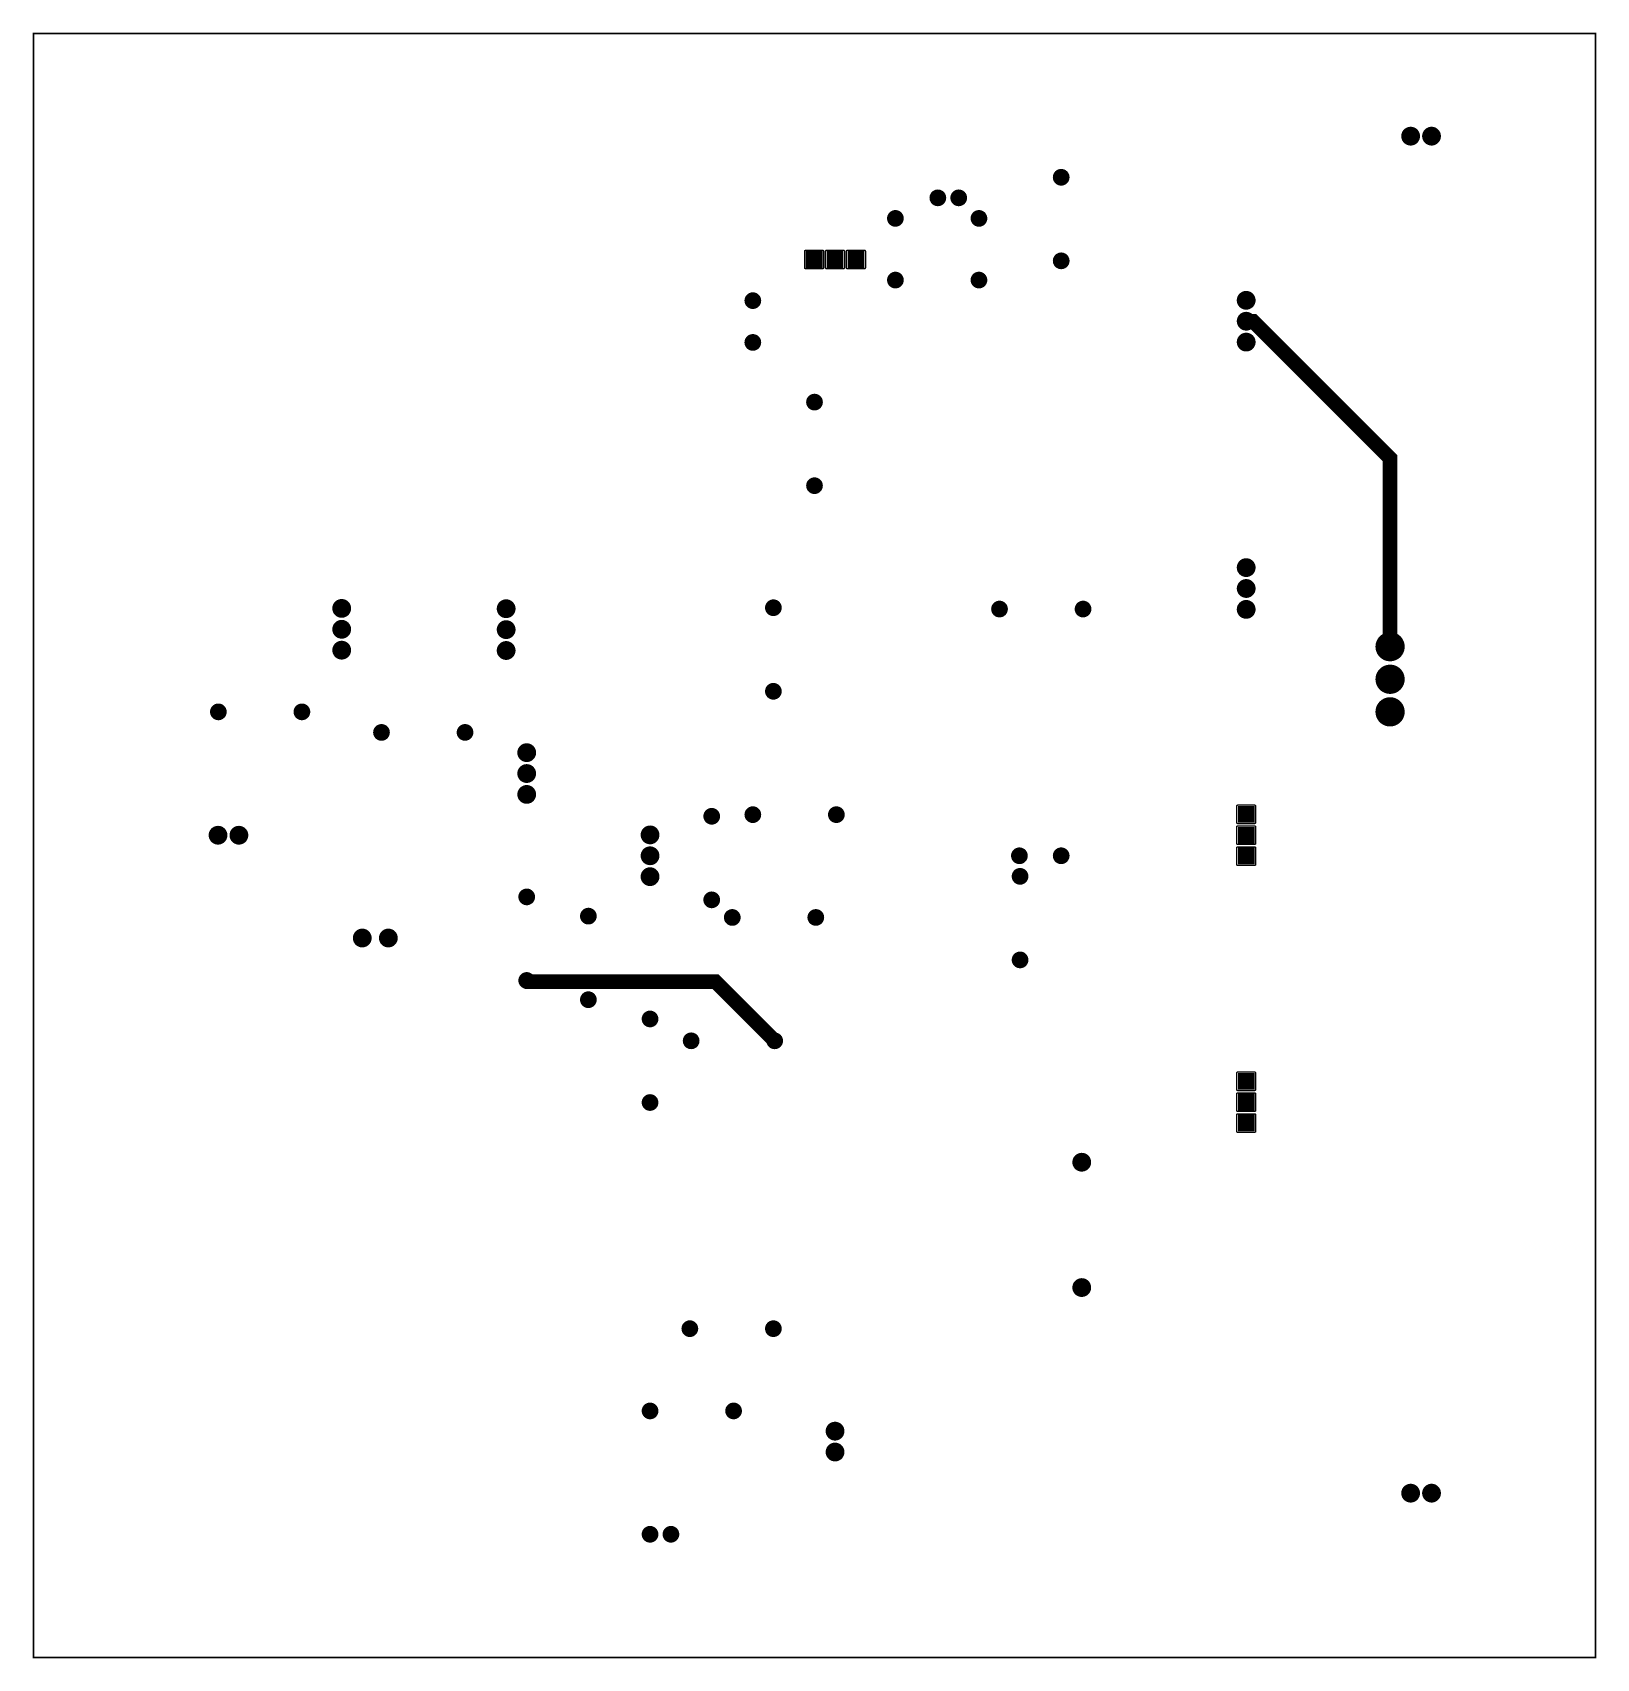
# Model space of a CAD drawing. Header units: centimetres. Extents: x -5.3 to 13.8, y -7.5 to 12.3.
import ezdxf

# ---------------------------------------------------------------- set-up
doc = ezdxf.new("R2010")
doc.units = ezdxf.units.CM
doc.layers.get('0').update_dxf_attribs({"linetype": 'CONTINUOUS'})

# ---------------------------------------------------------------- blocks, each defined once
blk = doc.blocks.new('EPAD')
at = {"const_width": 0.5}
blk.add_lwpolyline([(-0.25, 0, 1), (0.25, 0, 1)], format="xyb", close=True, dxfattribs=at)
blk = doc.blocks.new('RPAD')
blk.add_trace([(-0.5, -0.5), (-0.5, 0.5), (0.5, -0.5), (0.5, 0.5)])

msp = doc.modelspace()

# ---------------------------------------------------------------- linework, layer by layer
for points, const_width in [([(-5.25, -7.5), (13.75, -7.5), (13.75, 12.25), (-5.25, 12.25), (-5.25, -7.5)], 0.02032), ([(-5.25, -7.5), (13.75, -7.5), (13.75, 12.25), (-5.25, 12.25), (-5.25, -7.5)], 0.02032), ([(11.25, 4.79248), (11.25, 7.084908), (9.584908, 8.75), (9.5, 8.75)], 0.1778), ([(0.75, 0.734), (0.765296, 0.718704), (3.047296, 0.718704), (3.766, 0)], 0.1778)]:
    msp.add_lwpolyline(points, dxfattribs=dict(const_width=const_width))
for points in [[(4.1444, 9.6143), (4.3476, 9.6143), (4.350197, 9.614047), (4.352598, 9.61332), (4.354758, 9.612165), (4.356629, 9.610629), (4.358165, 9.608757), (4.35932, 9.606598), (4.360047, 9.604197), (4.3603, 9.6016), (4.3603, 9.3984), (4.360047, 9.395803), (4.35932, 9.393402), (4.358165, 9.391243), (4.356629, 9.389371), (4.354758, 9.387835), (4.352598, 9.38668), (4.350197, 9.385953), (4.3476, 9.3857), (4.1444, 9.3857), (4.141803, 9.385953), (4.139402, 9.38668), (4.137242, 9.387835), (4.135371, 9.389371), (4.133835, 9.391243), (4.13268, 9.393402), (4.131953, 9.395803), (4.1317, 9.3984), (4.1317, 9.6016), (4.131953, 9.604197), (4.13268, 9.606598), (4.133835, 9.608757), (4.135371, 9.610629), (4.137242, 9.612165), (4.139402, 9.61332), (4.141803, 9.614047), (4.1444, 9.6143)], [(4.3984, 9.6143), (4.6016, 9.6143), (4.604197, 9.614047), (4.606598, 9.61332), (4.608758, 9.612165), (4.610629, 9.610629), (4.612165, 9.608757), (4.61332, 9.606598), (4.614047, 9.604197), (4.6143, 9.6016), (4.6143, 9.3984), (4.614047, 9.395803), (4.61332, 9.393402), (4.612165, 9.391243), (4.610629, 9.389371), (4.608758, 9.387835), (4.606598, 9.38668), (4.604197, 9.385953), (4.6016, 9.3857), (4.3984, 9.3857), (4.395803, 9.385953), (4.393402, 9.38668), (4.391242, 9.387835), (4.389371, 9.389371), (4.387835, 9.391243), (4.38668, 9.393402), (4.385953, 9.395803), (4.3857, 9.3984), (4.3857, 9.6016), (4.385953, 9.604197), (4.38668, 9.606598), (4.387835, 9.608757), (4.389371, 9.610629), (4.391242, 9.612165), (4.393402, 9.61332), (4.395803, 9.614047), (4.3984, 9.6143)], [(4.6524, 9.6143), (4.8556, 9.6143), (4.858197, 9.614047), (4.860598, 9.61332), (4.862758, 9.612165), (4.864629, 9.610629), (4.866165, 9.608757), (4.86732, 9.606598), (4.868047, 9.604197), (4.8683, 9.6016), (4.8683, 9.3984), (4.868047, 9.395803), (4.86732, 9.393402), (4.866165, 9.391243), (4.864629, 9.389371), (4.862758, 9.387835), (4.860598, 9.38668), (4.858197, 9.385953), (4.8556, 9.3857), (4.6524, 9.3857), (4.649803, 9.385953), (4.647402, 9.38668), (4.645242, 9.387835), (4.643371, 9.389371), (4.641835, 9.391243), (4.64068, 9.393402), (4.639953, 9.395803), (4.6397, 9.3984), (4.6397, 9.6016), (4.639953, 9.604197), (4.64068, 9.606598), (4.641835, 9.608757), (4.643371, 9.610629), (4.645242, 9.612165), (4.647402, 9.61332), (4.649803, 9.614047), (4.6524, 9.6143)], [(9.6143, 2.8556), (9.6143, 2.6524), (9.614047, 2.649803), (9.61332, 2.647402), (9.612165, 2.645242), (9.610629, 2.643371), (9.608757, 2.641835), (9.606598, 2.64068), (9.604197, 2.639953), (9.6016, 2.6397), (9.3984, 2.6397), (9.395803, 2.639953), (9.393402, 2.64068), (9.391243, 2.641835), (9.389371, 2.643371), (9.387835, 2.645242), (9.38668, 2.647402), (9.385953, 2.649803), (9.3857, 2.6524), (9.3857, 2.8556), (9.385953, 2.858197), (9.38668, 2.860598), (9.387835, 2.862758), (9.389371, 2.864629), (9.391243, 2.866165), (9.393402, 2.86732), (9.395803, 2.868047), (9.3984, 2.8683), (9.6016, 2.8683), (9.604197, 2.868047), (9.606598, 2.86732), (9.608757, 2.866165), (9.610629, 2.864629), (9.612165, 2.862758), (9.61332, 2.860598), (9.614047, 2.858197), (9.6143, 2.8556)], [(9.6143, 2.6016), (9.6143, 2.3984), (9.614047, 2.395803), (9.61332, 2.393402), (9.612165, 2.391242), (9.610629, 2.389371), (9.608757, 2.387835), (9.606598, 2.38668), (9.604197, 2.385953), (9.6016, 2.3857), (9.3984, 2.3857), (9.395803, 2.385953), (9.393402, 2.38668), (9.391243, 2.387835), (9.389371, 2.389371), (9.387835, 2.391242), (9.38668, 2.393402), (9.385953, 2.395803), (9.3857, 2.3984), (9.3857, 2.6016), (9.385953, 2.604197), (9.38668, 2.606598), (9.387835, 2.608758), (9.389371, 2.610629), (9.391243, 2.612165), (9.393402, 2.61332), (9.395803, 2.614047), (9.3984, 2.6143), (9.6016, 2.6143), (9.604197, 2.614047), (9.606598, 2.61332), (9.608757, 2.612165), (9.610629, 2.610629), (9.612165, 2.608758), (9.61332, 2.606598), (9.614047, 2.604197), (9.6143, 2.6016)], [(9.6143, 2.3476), (9.6143, 2.1444), (9.614047, 2.141803), (9.61332, 2.139402), (9.612165, 2.137242), (9.610629, 2.135371), (9.608757, 2.133835), (9.606598, 2.13268), (9.604197, 2.131953), (9.6016, 2.1317), (9.3984, 2.1317), (9.395803, 2.131953), (9.393402, 2.13268), (9.391243, 2.133835), (9.389371, 2.135371), (9.387835, 2.137242), (9.38668, 2.139402), (9.385953, 2.141803), (9.3857, 2.1444), (9.3857, 2.3476), (9.385953, 2.350197), (9.38668, 2.352598), (9.387835, 2.354758), (9.389371, 2.356629), (9.391243, 2.358165), (9.393402, 2.35932), (9.395803, 2.360047), (9.3984, 2.3603), (9.6016, 2.3603), (9.604197, 2.360047), (9.606598, 2.35932), (9.608757, 2.358165), (9.610629, 2.356629), (9.612165, 2.354758), (9.61332, 2.352598), (9.614047, 2.350197), (9.6143, 2.3476)], [(9.6143, -0.3904), (9.6143, -0.5936), (9.614047, -0.596197), (9.61332, -0.598598), (9.612165, -0.600758), (9.610629, -0.602629), (9.608757, -0.604165), (9.606598, -0.60532), (9.604197, -0.606047), (9.6016, -0.6063), (9.3984, -0.6063), (9.395803, -0.606047), (9.393402, -0.60532), (9.391243, -0.604165), (9.389371, -0.602629), (9.387835, -0.600758), (9.38668, -0.598598), (9.385953, -0.596197), (9.3857, -0.5936), (9.3857, -0.3904), (9.385953, -0.387803), (9.38668, -0.385402), (9.387835, -0.383242), (9.389371, -0.381371), (9.391243, -0.379835), (9.393402, -0.37868), (9.395803, -0.377953), (9.3984, -0.3777), (9.6016, -0.3777), (9.604197, -0.377953), (9.606598, -0.37868), (9.608757, -0.379835), (9.610629, -0.381371), (9.612165, -0.383242), (9.61332, -0.385402), (9.614047, -0.387803), (9.6143, -0.3904)], [(9.6143, -0.6444), (9.6143, -0.8476), (9.614047, -0.850197), (9.61332, -0.852598), (9.612165, -0.854758), (9.610629, -0.856629), (9.608757, -0.858165), (9.606598, -0.85932), (9.604197, -0.860047), (9.6016, -0.8603), (9.3984, -0.8603), (9.395803, -0.860047), (9.393402, -0.85932), (9.391243, -0.858165), (9.389371, -0.856629), (9.387835, -0.854758), (9.38668, -0.852598), (9.385953, -0.850197), (9.3857, -0.8476), (9.3857, -0.6444), (9.385953, -0.641803), (9.38668, -0.639402), (9.387835, -0.637242), (9.389371, -0.635371), (9.391243, -0.633835), (9.393402, -0.63268), (9.395803, -0.631953), (9.3984, -0.6317), (9.6016, -0.6317), (9.604197, -0.631953), (9.606598, -0.63268), (9.608757, -0.633835), (9.610629, -0.635371), (9.612165, -0.637242), (9.61332, -0.639402), (9.614047, -0.641803), (9.6143, -0.6444)], [(9.6143, -0.8984), (9.6143, -1.1016), (9.614047, -1.104197), (9.61332, -1.106598), (9.612165, -1.108758), (9.610629, -1.110629), (9.608757, -1.112165), (9.606598, -1.11332), (9.604197, -1.114047), (9.6016, -1.1143), (9.3984, -1.1143), (9.395803, -1.114047), (9.393402, -1.11332), (9.391243, -1.112165), (9.389371, -1.110629), (9.387835, -1.108758), (9.38668, -1.106598), (9.385953, -1.104197), (9.3857, -1.1016), (9.3857, -0.8984), (9.385953, -0.895803), (9.38668, -0.893402), (9.387835, -0.891242), (9.389371, -0.889371), (9.391243, -0.887835), (9.393402, -0.88668), (9.395803, -0.885953), (9.3984, -0.8857), (9.6016, -0.8857), (9.604197, -0.885953), (9.606598, -0.88668), (9.608757, -0.887835), (9.610629, -0.889371), (9.612165, -0.891242), (9.61332, -0.893402), (9.614047, -0.895803), (9.6143, -0.8984)]]:
    msp.add_lwpolyline(points, close=True)
for centre, radius in [((11.5, 11), 0.0254), ((11.754, 11), 0.0254), ((7.25, 10.5), 0.0635), ((5.75, 10.25), 0.0635), ((6.004, 10.25), 0.0635), ((5.234, 10), 0.0635), ((6.25, 10), 0.0635), ((4.246, 9.5), 0.0635), ((4.5, 9.5), 0.0635), ((4.754, 9.5), 0.0635), ((7.25, 9.484), 0.0635), ((5.234, 9.25), 0.0635), ((6.25, 9.25), 0.0635), ((3.5, 9), 0.0635), ((9.5, 9.004), 0.0635), ((9.5, 8.75), 0.0635), ((3.5, 8.492), 0.0635), ((9.5, 8.496), 0.0635), ((4.25, 7.766), 0.0635), ((4.25, 6.75), 0.0635), ((9.5, 5.754), 0.0635), ((9.5, 5.5), 0.0635), ((-1.5, 5.258), 0.0635), ((0.5, 5.254), 0.0635), ((3.75, 5.266), 0.0635), ((6.5, 5.25), 0.0635), ((7.516, 5.25), 0.0635), ((9.5, 5.246), 0.0635), ((-1.5, 5.004), 0.0635), ((0.5, 5), 0.0635), ((-1.5, 4.75), 0.0635), ((0.5, 4.746), 0.0635), ((11.25, 4.79248), 0.0254), ((11.25, 4.39624), 0.0254), ((3.75, 4.25), 0.0635), ((-3, 4), 0.0635), ((-1.984, 4), 0.0635), ((11.25, 4), 0.0254), ((-1.016, 3.75), 0.0635), ((0, 3.75), 0.0635), ((0.75, 3.504), 0.0635), ((0.75, 3.25), 0.0635), ((0.75, 2.996), 0.0635), ((3, 2.730295), 0.0635), ((3.5, 2.75), 0.0635), ((4.516, 2.75), 0.0635), ((9.5, 2.754), 0.0635), ((-3.004, 2.5), 0.0635), ((-2.75, 2.5), 0.0635), ((2.25, 2.504), 0.0635), ((9.5, 2.5), 0.0635), ((2.25, 2.25), 0.0635), ((6.742, 2.25), 0.0635), ((7.25, 2.25), 0.0635), ((9.5, 2.246), 0.0635), ((2.25, 1.996), 0.0635), ((6.75, 2), 0.0635), ((0.75, 1.75), 0.0635), ((3, 1.714295), 0.0635), ((1.5, 1.516), 0.0635), ((3.25, 1.5), 0.0635), ((4.266, 1.5), 0.0635), ((-1.25, 1.25), 0.0635), ((-0.9325, 1.25), 0.0635), ((6.75, 0.984), 0.0635), ((0.75, 0.734), 0.0635), ((1.5, 0.5), 0.0635), ((2.25, 0.266), 0.0635), ((2.75, 0), 0.0635), ((3.766, 0), 0.0635), ((9.5, -0.492), 0.0635), ((2.25, -0.75), 0.0635), ((9.5, -0.746), 0.0635), ((9.5, -1), 0.0635), ((7.5, -1.476), 0.0635), ((7.5, -3), 0.0635), ((2.734, -3.5), 0.0635), ((3.75, -3.5), 0.0635), ((2.25, -4.5), 0.0635), ((3.266, -4.5), 0.0635), ((4.5, -4.746), 0.0635), ((4.5, -5), 0.0635), ((11.5, -5.5), 0.0254), ((11.754, -5.5), 0.0254), ((2.25, -6), 0.0635), ((2.504, -6), 0.0635)]:
    msp.add_circle(centre, radius)

# ---------------------------------------------------------------- block references
for name, p, xscale, yscale in [('EPAD', (11.5, 11), 0.2286, 0.2286), ('EPAD', (11.5, 11), 0.2032, 0.2032), ('EPAD', (11.754, 11), 0.2286, 0.2286), ('EPAD', (11.754, 11), 0.2032, 0.2032), ('EPAD', (7.25, 10.5), 0.2032, 0.2032), ('EPAD', (7.25, 10.5), 0.1778, 0.1778), ('EPAD', (5.75, 10.25), 0.2032, 0.2032), ('EPAD', (5.75, 10.25), 0.1778, 0.1778), ('EPAD', (6.004, 10.25), 0.2032, 0.2032), ('EPAD', (6.004, 10.25), 0.1778, 0.1778), ('EPAD', (5.234, 10), 0.2032, 0.2032), ('EPAD', (5.234, 10), 0.1778, 0.1778), ('EPAD', (6.25, 10), 0.2032, 0.2032), ('EPAD', (6.25, 10), 0.1778, 0.1778), ('RPAD', (4.246, 9.5), 0.2032, 0.2032), ('RPAD', (4.5, 9.5), 0.2032, 0.2032), ('RPAD', (4.754, 9.5), 0.2032, 0.2032), ('EPAD', (7.25, 9.484), 0.2032, 0.2032), ('EPAD', (7.25, 9.484), 0.1778, 0.1778), ('EPAD', (5.234, 9.25), 0.2032, 0.2032), ('EPAD', (5.234, 9.25), 0.1778, 0.1778), ('EPAD', (6.25, 9.25), 0.2032, 0.2032), ('EPAD', (6.25, 9.25), 0.1778, 0.1778), ('EPAD', (3.5, 9), 0.2032, 0.2032), ('EPAD', (9.5, 9.004), 0.2286, 0.2286), ('EPAD', (9.5, 9.004), 0.2032, 0.2032), ('EPAD', (3.5, 9), 0.1778, 0.1778), ('EPAD', (9.5, 8.75), 0.2286, 0.2286), ('EPAD', (9.5, 8.75), 0.2032, 0.2032), ('EPAD', (3.5, 8.492), 0.2032, 0.2032), ('EPAD', (3.5, 8.492), 0.1778, 0.1778), ('EPAD', (9.5, 8.496), 0.2286, 0.2286), ('EPAD', (9.5, 8.496), 0.2032, 0.2032), ('EPAD', (4.25, 7.766), 0.2032, 0.2032), ('EPAD', (4.25, 7.766), 0.1778, 0.1778), ('EPAD', (4.25, 6.75), 0.2032, 0.2032), ('EPAD', (4.25, 6.75), 0.1778, 0.1778), ('EPAD', (9.5, 5.754), 0.2286, 0.2286), ('EPAD', (9.5, 5.754), 0.2032, 0.2032), ('EPAD', (9.5, 5.5), 0.2286, 0.2286), ('EPAD', (9.5, 5.5), 0.2032, 0.2032), ('EPAD', (-1.5, 5.258), 0.2286, 0.2286), ('EPAD', (-1.5, 5.258), 0.2032, 0.2032), ('EPAD', (0.5, 5.254), 0.2286, 0.2286), ('EPAD', (0.5, 5.254), 0.2032, 0.2032), ('EPAD', (3.75, 5.266), 0.2032, 0.2032), ('EPAD', (3.75, 5.266), 0.1778, 0.1778), ('EPAD', (6.5, 5.25), 0.2032, 0.2032), ('EPAD', (6.5, 5.25), 0.1778, 0.1778), ('EPAD', (7.516, 5.25), 0.2032, 0.2032), ('EPAD', (7.516, 5.25), 0.1778, 0.1778), ('EPAD', (9.5, 5.246), 0.2286, 0.2286), ('EPAD', (9.5, 5.246), 0.2032, 0.2032), ('EPAD', (-1.5, 5.004), 0.2286, 0.2286), ('EPAD', (-1.5, 5.004), 0.2032, 0.2032), ('EPAD', (0.5, 5), 0.2286, 0.2286), ('EPAD', (0.5, 5), 0.2032, 0.2032), ('EPAD', (11.25, 4.79248), 0.3556, 0.3556), ('EPAD', (11.25, 4.79248), 0.3048, 0.3048), ('EPAD', (-1.5, 4.75), 0.2286, 0.2286), ('EPAD', (-1.5, 4.75), 0.2032, 0.2032), ('EPAD', (0.5, 4.746), 0.2286, 0.2286), ('EPAD', (0.5, 4.746), 0.2032, 0.2032), ('EPAD', (11.25, 4.39624), 0.3556, 0.3556), ('EPAD', (11.25, 4.39624), 0.3048, 0.3048), ('EPAD', (3.75, 4.25), 0.2032, 0.2032), ('EPAD', (3.75, 4.25), 0.1778, 0.1778), ('EPAD', (11.25, 4), 0.3556, 0.3556), ('EPAD', (11.25, 4), 0.3048, 0.3048), ('EPAD', (-3, 4), 0.2032, 0.2032), ('EPAD', (-3, 4), 0.1778, 0.1778), ('EPAD', (-1.984, 4), 0.2032, 0.2032), ('EPAD', (-1.984, 4), 0.1778, 0.1778), ('EPAD', (-1.016, 3.75), 0.2032, 0.2032), ('EPAD', (-1.016, 3.75), 0.1778, 0.1778), ('EPAD', (0, 3.75), 0.2032, 0.2032), ('EPAD', (0, 3.75), 0.1778, 0.1778), ('EPAD', (0.75, 3.504), 0.2286, 0.2286), ('EPAD', (0.75, 3.504), 0.2032, 0.2032), ('EPAD', (0.75, 3.25), 0.2286, 0.2286), ('EPAD', (0.75, 3.25), 0.2032, 0.2032), ('EPAD', (0.75, 2.996), 0.2286, 0.2286), ('EPAD', (0.75, 2.996), 0.2032, 0.2032), ('EPAD', (3, 2.730295), 0.2032, 0.2032), ('EPAD', (3, 2.730295), 0.1778, 0.1778), ('EPAD', (3.5, 2.75), 0.2032, 0.2032), ('EPAD', (3.5, 2.75), 0.1778, 0.1778), ('EPAD', (4.516, 2.75), 0.2032, 0.2032), ('EPAD', (4.516, 2.75), 0.1778, 0.1778), ('EPAD', (-3.004, 2.5), 0.2286, 0.2286), ('EPAD', (-3.004, 2.5), 0.2032, 0.2032), ('EPAD', (-2.75, 2.5), 0.2286, 0.2286), ('EPAD', (-2.75, 2.5), 0.2032, 0.2032), ('EPAD', (2.25, 2.504), 0.2286, 0.2286), ('EPAD', (2.25, 2.504), 0.2032, 0.2032), ('EPAD', (2.25, 2.25), 0.2286, 0.2286), ('EPAD', (2.25, 2.25), 0.2032, 0.2032), ('EPAD', (6.742, 2.25), 0.2032, 0.2032), ('EPAD', (6.742, 2.25), 0.1778, 0.1778), ('EPAD', (7.25, 2.25), 0.2032, 0.2032), ('EPAD', (7.25, 2.25), 0.1778, 0.1778), ('EPAD', (2.25, 1.996), 0.2286, 0.2286), ('EPAD', (2.25, 1.996), 0.2032, 0.2032), ('EPAD', (6.75, 2), 0.2032, 0.2032), ('EPAD', (6.75, 2), 0.1778, 0.1778), ('EPAD', (0.75, 1.75), 0.2032, 0.2032), ('EPAD', (0.75, 1.75), 0.1778, 0.1778), ('EPAD', (3, 1.714295), 0.2032, 0.2032), ('EPAD', (3, 1.714295), 0.1778, 0.1778), ('EPAD', (1.5, 1.516), 0.2032, 0.2032), ('EPAD', (1.5, 1.516), 0.1778, 0.1778), ('EPAD', (3.25, 1.5), 0.2032, 0.2032), ('EPAD', (3.25, 1.5), 0.1778, 0.1778), ('EPAD', (4.266, 1.5), 0.2032, 0.2032), ('EPAD', (4.266, 1.5), 0.1778, 0.1778), ('EPAD', (-1.25, 1.25), 0.2286, 0.2286), ('EPAD', (-1.25, 1.25), 0.2032, 0.2032), ('EPAD', (-0.9325, 1.25), 0.2286, 0.2286), ('EPAD', (-0.9325, 1.25), 0.2032, 0.2032), ('EPAD', (6.75, 0.984), 0.2032, 0.2032), ('EPAD', (6.75, 0.984), 0.1778, 0.1778), ('EPAD', (0.75, 0.734), 0.2032, 0.2032), ('EPAD', (0.75, 0.734), 0.1778, 0.1778), ('EPAD', (1.5, 0.5), 0.2032, 0.2032), ('EPAD', (1.5, 0.5), 0.1778, 0.1778), ('EPAD', (2.25, 0.266), 0.2032, 0.2032), ('EPAD', (2.25, 0.266), 0.1778, 0.1778), ('EPAD', (2.75, 0), 0.2032, 0.2032), ('EPAD', (2.75, 0), 0.1778, 0.1778), ('EPAD', (3.766, 0), 0.2032, 0.2032), ('EPAD', (3.766, 0), 0.1778, 0.1778), ('EPAD', (2.25, -0.75), 0.2032, 0.2032), ('EPAD', (2.25, -0.75), 0.1778, 0.1778), ('EPAD', (7.5, -1.476), 0.2286, 0.2286), ('EPAD', (7.5, -1.476), 0.2032, 0.2032), ('EPAD', (7.5, -3), 0.2286, 0.2286), ('EPAD', (7.5, -3), 0.2032, 0.2032), ('EPAD', (2.734, -3.5), 0.2032, 0.2032), ('EPAD', (2.734, -3.5), 0.1778, 0.1778), ('EPAD', (3.75, -3.5), 0.2032, 0.2032), ('EPAD', (3.75, -3.5), 0.1778, 0.1778), ('EPAD', (2.25, -4.5), 0.2032, 0.2032), ('EPAD', (2.25, -4.5), 0.1778, 0.1778), ('EPAD', (3.266, -4.5), 0.2032, 0.2032), ('EPAD', (3.266, -4.5), 0.1778, 0.1778), ('EPAD', (4.5, -4.746), 0.2286, 0.2286), ('EPAD', (4.5, -4.746), 0.2032, 0.2032), ('EPAD', (4.5, -5), 0.2286, 0.2286), ('EPAD', (4.5, -5), 0.2032, 0.2032), ('EPAD', (11.5, -5.5), 0.2286, 0.2286), ('EPAD', (11.5, -5.5), 0.2032, 0.2032), ('EPAD', (11.754, -5.5), 0.2286, 0.2286), ('EPAD', (11.754, -5.5), 0.2032, 0.2032), ('EPAD', (2.25, -6), 0.2032, 0.2032), ('EPAD', (2.25, -6), 0.1778, 0.1778), ('EPAD', (2.504, -6), 0.2032, 0.2032), ('EPAD', (2.504, -6), 0.1778, 0.1778)]:
    msp.add_blockref(name, p, dxfattribs=dict(xscale=xscale, yscale=yscale))
at = {"xscale": 0.2032, "yscale": 0.2032, "rotation": -90}
for p in [(9.5, 2.754), (9.5, 2.5), (9.5, 2.246), (9.5, -0.492), (9.5, -0.746), (9.5, -1)]:
    msp.add_blockref('RPAD', p, dxfattribs=at)

doc.saveas('drawing.dxf')
